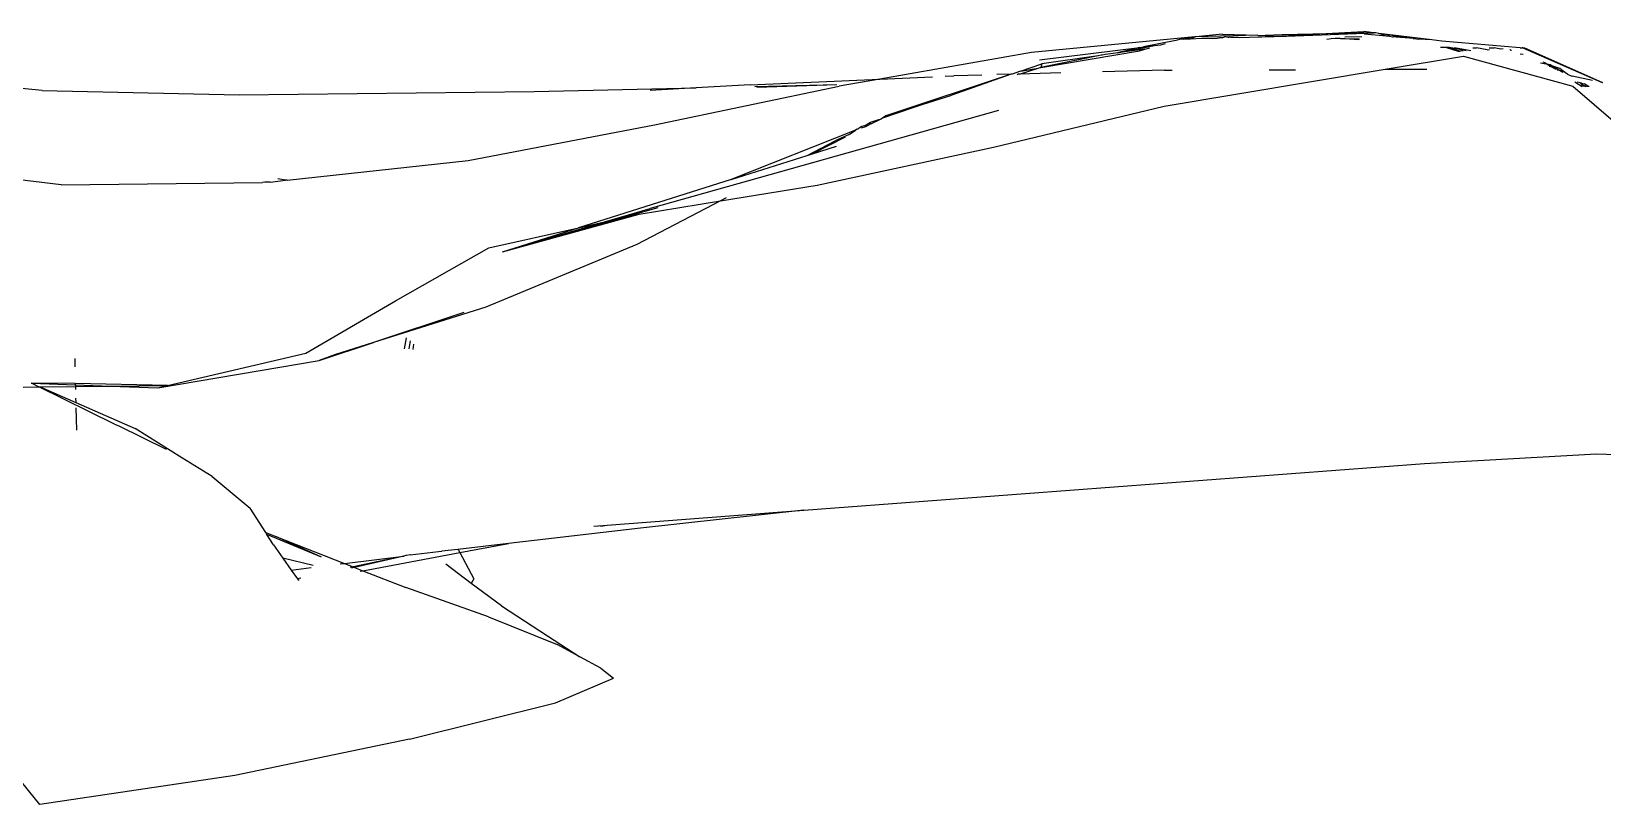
# Model space of a CAD drawing. Header units: millimetres. Extents: x -41292 to 298682, y -22072 to 33155.
# Drawn here: x 34224.3 to 34336.1, y -11868.6 to -11813.6 of the extents above; entities that cross this region are included whole.
import ezdxf

# ---------------------------------------------------------------- set-up
doc = ezdxf.new("R2010")
doc.units = ezdxf.units.MM

# ---------------------------------------------------------------- blocks, each defined once
blk = doc.blocks.new('rmfnasesx')
for p, q in [((61772.3, 3698.64), (61770.42, 3698.46)), ((61774.82, 3698.56), (61770.42, 3698.46)), ((61772.3, 3698.64), (61774.82, 3698.56)), ((61774.23, 3698.42), (61776.11, 3698.51)), ((61774.82, 3698.56), (61775.35, 3698.54)), ((61776.55, 3698.59), (61775.35, 3698.54)), ((61775.35, 3698.54), (61776.11, 3698.51)), ((61776.11, 3698.51), (61782.36, 3698.84)), ((61776.11, 3698.51), (61776.85, 3698.49)), ((61783.07, 3698.73), (61776.55, 3698.59)), ((61776.85, 3698.49), (61783.07, 3698.73)), ((61783.07, 3698.73), (61782.36, 3698.84)), ((61783.97, 3698.5), (61782.39, 3698.64)), ((61783.21, 3698.74), (61783.07, 3698.73)), ((61783.44, 3698.68), (61783.21, 3698.74)), ((61783.97, 3698.5), (61783.44, 3698.68)), ((61785.62, 3698.36), (61783.44, 3698.68)), ((61787.2, 3698.23), (61783.44, 3698.68)), ((61784.19, 3698.5), (61783.97, 3698.5)), ((61784.19, 3698.5), (61784.41, 3698.46)), ((61770.34, 3698.45), (61758.71, 3697.34)), ((61759.28, 3696.82), (61766.41, 3697.7)), ((61759.39, 3696.28), (61766.39, 3697.46)), ((61764.83, 3697.32), (61767.47, 3697.83)), ((61766.41, 3697.7), (61764.83, 3697.32)), ((61766.79, 3697.57), (61764.83, 3697.32)), ((61766.39, 3697.46), (61766.79, 3697.57)), ((61766.41, 3697.7), (61766.69, 3697.73)), ((61768.99, 3698.19), (61766.69, 3697.73)), ((61766.69, 3697.73), (61767.47, 3697.83)), ((61766.79, 3697.57), (61767.14, 3697.67)), ((61767.47, 3697.83), (61767.91, 3697.88)), ((61767.91, 3697.88), (61768.24, 3697.98)), ((61769.33, 3698.28), (61768.99, 3698.19)), ((61769.49, 3698.29), (61769.33, 3698.28)), ((61769.52, 3698.29), (61769.49, 3698.29)), ((61770.34, 3698.45), (61769.52, 3698.29)), ((61769.52, 3698.29), (61769.92, 3698.3)), ((61769.92, 3698.3), (61770.04, 3698.32)), ((61770.04, 3698.32), (61770.34, 3698.45)), ((61770.04, 3698.32), (61770.82, 3698.35)), ((61770.34, 3698.45), (61770.37, 3698.46)), ((61770.42, 3698.46), (61770.37, 3698.46)), ((61770.82, 3698.35), (61771.67, 3698.35)), ((61771.67, 3698.35), (61771.92, 3698.35)), ((61771.92, 3698.35), (61771.96, 3698.38)), ((61771.96, 3698.38), (61772.08, 3698.39)), ((61772.08, 3698.39), (61772.12, 3698.4)), ((61772.12, 3698.4), (61772.16, 3698.4)), ((61772.16, 3698.4), (61772.2, 3698.41)), ((61772.2, 3698.41), (61772.33, 3698.41)), ((61772.33, 3698.41), (61772.44, 3698.44)), ((61772.71, 3698.41), (61772.44, 3698.44)), ((61772.71, 3698.41), (61772.81, 3698.44)), ((61772.81, 3698.44), (61772.89, 3698.43)), ((61772.89, 3698.43), (61772.92, 3698.43)), ((61772.92, 3698.43), (61773.33, 3698.42)), ((61773.33, 3698.42), (61773.42, 3698.43)), ((61773.42, 3698.43), (61773.49, 3698.4)), ((61773.49, 3698.4), (61774.23, 3698.42)), ((61774.23, 3698.42), (61776.85, 3698.49)), ((61779.73, 3698.29), (61780.05, 3698.33)), ((61782.03, 3698.29), (61780.05, 3698.33)), ((61782.01, 3698.27), (61780.05, 3698.33)), ((61780.34, 3698.37), (61782.01, 3698.27)), ((61781.02, 3698.46), (61782.22, 3698.47)), ((61782.01, 3698.27), (61782.05, 3698.31)), ((61784.41, 3698.46), (61784.46, 3698.45)), ((61784.51, 3698.45), (61784.46, 3698.45)), ((61784.67, 3698.43), (61784.51, 3698.45)), ((61785.62, 3698.36), (61784.67, 3698.43)), ((61785.71, 3698.35), (61785.62, 3698.36)), ((61785.9, 3698.34), (61785.71, 3698.35)), ((61785.92, 3698.32), (61785.9, 3698.34)), ((61785.92, 3698.32), (61785.99, 3698.33)), ((61785.99, 3698.33), (61786.22, 3698.29)), ((61787.2, 3698.23), (61786.22, 3698.29)), ((61787.91, 3698.14), (61787.2, 3698.23)), ((61788.25, 3697.69), (61787.82, 3697.69)), ((61793.49, 3697.67), (61787.91, 3698.14)), ((61788.25, 3697.69), (61789.08, 3697.44)), ((61788.47, 3697.69), (61788.25, 3697.69)), ((61789.65, 3697.46), (61788.47, 3697.69)), ((61788.47, 3697.69), (61789.23, 3697.44)), ((61788.81, 3697.69), (61789.98, 3697.48)), ((61789.08, 3697.44), (61789.23, 3697.44)), ((61789.43, 3697.45), (61789.23, 3697.44)), ((61790.11, 3697.68), (61790.39, 3697.68)), ((61791.15, 3697.53), (61790.39, 3697.68)), ((61791.15, 3697.53), (61791.3, 3697.54)), ((61791.28, 3697.67), (61791.65, 3697.67)), ((61792.11, 3697.58), (61791.65, 3697.67)), ((61792.28, 3697.59), (61792.11, 3697.58)), ((61792.79, 3697.52), (61792.76, 3697.53)), ((61792.81, 3697.5), (61792.86, 3697.5)), ((61793.49, 3697.67), (61793.63, 3697.68)), ((61793.68, 3697.66), (61793.63, 3697.68)), ((61793.83, 3697.64), (61793.68, 3697.66)), ((61793.68, 3697.66), (61799.33, 3695.19)), ((61799.33, 3695.19), (61793.83, 3697.64)), ((61758.71, 3697.34), (61747.93, 3695.45)), ((61757.94, 3696), (61759.46, 3696.52)), ((61759.18, 3696.22), (61759.34, 3696.27)), ((61759.34, 3696.27), (61759.39, 3696.28)), ((61763.47, 3697.11), (61759.39, 3696.28)), ((61759.46, 3696.52), (61759.39, 3696.28)), ((61763.47, 3697.11), (61759.46, 3696.52)), ((61763.67, 3697.15), (61763.47, 3697.11)), ((61763.74, 3697.15), (61763.67, 3697.15)), ((61763.96, 3697.19), (61763.74, 3697.15)), ((61764.52, 3697.26), (61763.96, 3697.19)), ((61764.83, 3697.32), (61764.52, 3697.26)), ((61783.88, 3696.14), (61789.46, 3697.07)), ((61789.46, 3697.07), (61797.23, 3694.93)), ((61793.69, 3697.19), (61793.5, 3697.22)), ((61794.94, 3696.61), (61795.33, 3696.54)), ((61795.24, 3696.61), (61795.12, 3696.65)), ((61795.33, 3696.54), (61795.24, 3696.61)), ((61795.41, 3696.51), (61795.33, 3696.54)), ((61795.63, 3696.46), (61795.41, 3696.51)), ((61795.41, 3696.51), (61795.72, 3696.31)), ((61795.72, 3696.31), (61795.56, 3696.34)), ((61795.75, 3696.39), (61795.63, 3696.46)), ((61795.77, 3696.3), (61795.72, 3696.31)), ((61796.3, 3696.2), (61795.75, 3696.39)), ((61795.75, 3696.39), (61795.96, 3696.27)), ((61795.77, 3696.3), (61795.97, 3696.17)), ((61795.96, 3696.27), (61795.77, 3696.3)), ((61795.96, 3696.27), (61796.29, 3696.07)), ((61796.3, 3696.2), (61795.96, 3696.27)), ((61688.32, 3694.63), (61682.54, 3695.18)), ((61738.69, 3695.04), (61747.93, 3695.45)), ((61747.93, 3695.45), (61745.03, 3694.94)), ((61747.93, 3695.45), (61751.66, 3695.61)), ((61757.27, 3695.79), (61748.36, 3692.83)), ((61752.58, 3695.65), (61753.19, 3695.68)), ((61757.27, 3695.79), (61753.05, 3694.3)), ((61755.18, 3695.73), (61753.19, 3695.68)), ((61757.27, 3695.79), (61756.25, 3695.76)), ((61757.35, 3695.79), (61757.27, 3695.79)), ((61757.94, 3696), (61757.35, 3695.79)), ((61757.69, 3695.75), (61757.74, 3695.8)), ((61757.87, 3695.8), (61757.74, 3695.8)), ((61757.87, 3695.8), (61759.18, 3696.22)), ((61760.81, 3695.88), (61757.87, 3695.8)), ((61757.94, 3696), (61759.18, 3696.22)), ((61768.19, 3696.08), (61763.76, 3695.96)), ((61768.15, 3693.51), (61783.88, 3696.14)), ((61768.19, 3696.08), (61768.72, 3696.08)), ((61775.63, 3696.11), (61777.5, 3696.11)), ((61783.88, 3696.14), (61786.84, 3696.15)), ((61796.08, 3696.12), (61795.97, 3696.17)), ((61796.12, 3696.11), (61796.29, 3696.07)), ((61796.29, 3696.07), (61796.52, 3695.94)), ((61796.29, 3696.07), (61796.54, 3696.02)), ((61796.54, 3696.02), (61796.3, 3696.2)), ((61796.52, 3695.94), (61796.54, 3696.02)), ((61796.89, 3695.78), (61796.54, 3696.02)), ((61796.89, 3695.78), (61797.19, 3695.65)), ((61798.63, 3695.34), (61797.19, 3695.65)), ((61797.39, 3695.26), (61797.9, 3694.92)), ((61797.75, 3695.18), (61797.55, 3695.23)), ((61797.75, 3695.18), (61798, 3694.92)), ((61797.83, 3695.16), (61797.75, 3695.18)), ((61797.96, 3695.03), (61797.83, 3695.16)), ((61797.83, 3695.16), (61798.07, 3695.11)), ((61799.38, 3695.17), (61799.33, 3695.19)), ((61688.32, 3694.63), (61702.33, 3694.32)), ((61702.33, 3694.32), (61723.33, 3694.55)), ((61723.33, 3694.55), (61734.86, 3694.82)), ((61734.86, 3694.82), (61731.58, 3694.64)), ((61731.89, 3692.19), (61745.03, 3694.94)), ((61738.69, 3695.04), (61734.86, 3694.82)), ((61739.03, 3694.92), (61744.86, 3695.06)), ((61739.16, 3694.88), (61744.86, 3695.06)), ((61751.38, 3693.77), (61753.05, 3694.3)), ((61797.23, 3694.93), (61801.89, 3690.92)), ((61797.96, 3695.03), (61798, 3695)), ((61798, 3695), (61798.15, 3694.92)), ((61798.12, 3694.92), (61798, 3695)), ((61798.33, 3694.91), (61798.07, 3695.11)), ((61798.25, 3694.92), (61798.07, 3695.11)), ((61798.3, 3694.91), (61798.25, 3694.92)), ((61798.39, 3694.91), (61798.33, 3694.91)), ((61756.36, 3693.2), (61731.57, 3686.23)), ((61751.38, 3693.77), (61748.1, 3692.66)), ((61748.36, 3692.83), (61751.38, 3693.77)), ((61756.01, 3690.61), (61768.15, 3693.51)), ((61718.63, 3689.66), (61731.89, 3692.19)), ((61746.19, 3691.8), (61737.34, 3688.29)), ((61745.75, 3691.51), (61746.19, 3691.8)), ((61746.31, 3691.89), (61746.19, 3691.8)), ((61746.31, 3691.89), (61746.38, 3691.9)), ((61746.44, 3691.95), (61746.38, 3691.9)), ((61746.65, 3692.06), (61746.44, 3691.95)), ((61746.89, 3692.04), (61746.59, 3691.96)), ((61746.82, 3692.13), (61746.65, 3692.06)), ((61746.82, 3692.13), (61747.26, 3692.38)), ((61747.27, 3692.25), (61746.89, 3692.04)), ((61747.08, 3692.2), (61746.89, 3692.04)), ((61747.27, 3692.25), (61747.24, 3692.27)), ((61747.26, 3692.38), (61747.77, 3692.54)), ((61747.34, 3692.26), (61747.27, 3692.25)), ((61747.55, 3692.38), (61747.34, 3692.26)), ((61747.61, 3692.4), (61747.55, 3692.38)), ((61748.04, 3692.62), (61747.61, 3692.4)), ((61747.77, 3692.54), (61747.85, 3692.58)), ((61747.85, 3692.58), (61748.04, 3692.62)), ((61748.1, 3692.66), (61748.04, 3692.62)), ((61748.36, 3692.83), (61748.1, 3692.66)), ((61742.75, 3690), (61744.75, 3691.05)), ((61745.46, 3691.31), (61743.12, 3690.12)), ((61745.75, 3691.51), (61744.75, 3691.05)), ((61705.74, 3688.24), (61718.63, 3689.66)), ((61737.34, 3688.29), (61742.75, 3690)), ((61742.75, 3690), (61743.12, 3690.12)), ((61743.12, 3690.12), (61744.83, 3690.66)), ((61743.46, 3687.89), (61756.01, 3690.61)), ((61689.66, 3687.92), (61676.78, 3689.47)), ((61689.66, 3687.92), (61704, 3688.08)), ((61704.15, 3688.1), (61704, 3688.08)), ((61704.54, 3688.1), (61704.15, 3688.1)), ((61704.54, 3688.1), (61705.62, 3688.26)), ((61705.62, 3688.26), (61705.08, 3688.34)), ((61705.74, 3688.24), (61705.62, 3688.26)), ((61737.34, 3688.29), (61726.47, 3684.87)), ((61736.58, 3686.78), (61743.46, 3687.89)), ((61728.33, 3685.28), (61731.57, 3686.23)), ((61729.3, 3685.5), (61732.15, 3686.31)), ((61736.58, 3686.78), (61730.64, 3683.67)), ((61730.79, 3685.84), (61736.58, 3686.78)), ((61736.99, 3686.99), (61736.58, 3686.78)), ((61721.06, 3683.16), (61730.79, 3685.84)), ((61721.06, 3683.16), (61729.3, 3685.5)), ((61721.06, 3683.16), (61728.33, 3685.28)), ((61726.47, 3684.87), (61728.33, 3685.28)), ((61728.33, 3685.28), (61729.3, 3685.5)), ((61729.3, 3685.5), (61730.79, 3685.84)), ((61720.1, 3683.43), (61726.47, 3684.87)), ((61721.06, 3683.16), (61726.47, 3684.87)), ((61713.45, 3679.67), (61720.1, 3683.43)), ((61730.64, 3683.67), (61719.89, 3679.21)), ((61707.08, 3675.95), (61713.45, 3679.67)), ((61719.89, 3679.21), (61711.88, 3676.7)), ((61718.32, 3678.84), (61711.88, 3676.7)), ((61708.02, 3675.41), (61711.88, 3676.7)), ((61711.88, 3676.7), (61709.19, 3675.85)), ((61714.09, 3676.26), (61714.24, 3677.04)), ((61714.49, 3676.82), (61714.41, 3676.24)), ((61714.71, 3676.21), (61714.77, 3676.57)), ((61690.63, 3675.56), (61690.64, 3674.98)), ((61696.55, 3673.48), (61708.02, 3675.41)), ((61697.23, 3673.65), (61707.08, 3675.95)), ((61709.19, 3675.85), (61708.02, 3675.41)), ((61686.96, 3673.52), (61688.08, 3673.54)), ((61687.53, 3673.8), (61687.57, 3673.8)), ((61687.57, 3673.8), (61688.08, 3673.54)), ((61687.57, 3673.8), (61690.67, 3673.69)), ((61690.67, 3673.78), (61687.57, 3673.8)), ((61688.08, 3673.54), (61688.18, 3673.54)), ((61693.47, 3670.9), (61688.08, 3673.54)), ((61688.18, 3673.54), (61690.68, 3673.57)), ((61688.18, 3673.54), (61690.7, 3672.43)), ((61690.67, 3673.78), (61690.67, 3673.69)), ((61697.23, 3673.65), (61690.67, 3673.78)), ((61690.67, 3673.69), (61690.68, 3673.57)), ((61690.67, 3673.69), (61693.19, 3673.6)), ((61690.68, 3673.57), (61693.19, 3673.6)), ((61690.68, 3673.57), (61690.68, 3673.35)), ((61693.19, 3673.6), (61697.23, 3673.65)), ((61693.19, 3673.6), (61696.55, 3673.48)), ((61696.55, 3673.48), (61697.23, 3673.65)), ((61690.69, 3672.74), (61690.7, 3672.43)), ((61690.7, 3672.43), (61694.94, 3670.57)), ((61690.71, 3672.04), (61690.75, 3670.47)), ((61693.47, 3670.9), (61693.77, 3670.77)), ((61693.77, 3670.77), (61697.14, 3669.11)), ((61698.26, 3668.5), (61694.94, 3670.57)), ((61700.41, 3667.17), (61698.26, 3668.5)), ((61786.69, 3668.08), (61798.91, 3668.78)), ((61798.91, 3668.78), (61805.26, 3668.58)), ((61742.51, 3664.76), (61786.69, 3668.08)), ((61700.41, 3667.17), (61703.11, 3664.92)), ((61704.23, 3663.17), (61703.11, 3664.92)), ((61728.53, 3663.71), (61742.51, 3664.76)), ((61742.51, 3664.76), (61730.89, 3663.49)), ((61704.23, 3663.17), (61704.93, 3662.89)), ((61704.31, 3663.04), (61704.23, 3663.17)), ((61708.18, 3661.42), (61704.31, 3663.04)), ((61704.78, 3662.3), (61704.31, 3663.04)), ((61704.93, 3662.89), (61709.82, 3660.98)), ((61708.18, 3661.42), (61704.93, 3662.89)), ((61730.89, 3663.49), (61721.5, 3662.4)), ((61727.58, 3663.64), (61728.53, 3663.71)), ((61728.04, 3663.62), (61728.53, 3663.71)), ((61704.78, 3662.3), (61705.45, 3661.35)), ((61711.14, 3660.46), (61718.04, 3661.75)), ((61714.5, 3661.6), (61714.24, 3661.54)), ((61714.5, 3661.6), (61716.52, 3661.83)), ((61716.52, 3661.83), (61716.75, 3661.84)), ((61717.9, 3661.97), (61716.75, 3661.84)), ((61721.5, 3662.4), (61717.9, 3661.97)), ((61717.9, 3661.97), (61717.94, 3661.92)), ((61717.94, 3661.92), (61718.04, 3661.75)), ((61718.04, 3661.75), (61721.5, 3662.4)), ((61718.04, 3661.75), (61719.04, 3659.89)), ((61707.6, 3660.83), (61705.45, 3661.35)), ((61705.45, 3661.35), (61706.04, 3660.5)), ((61706.04, 3660.5), (61707.45, 3660.68)), ((61706.04, 3660.5), (61706.48, 3659.88)), ((61709.51, 3660.94), (61709.82, 3660.98)), ((61709.82, 3660.98), (61714.06, 3661.5)), ((61709.82, 3660.98), (61710.45, 3660.73)), ((61710.45, 3660.73), (61710.23, 3660.68)), ((61710.54, 3660.7), (61710.32, 3660.65)), ((61714.06, 3661.5), (61710.45, 3660.73)), ((61710.45, 3660.73), (61710.54, 3660.7)), ((61714.06, 3661.5), (61710.54, 3660.7)), ((61710.54, 3660.7), (61711.14, 3660.46)), ((61714.11, 3661.51), (61714.06, 3661.5)), ((61714.2, 3661.54), (61714.11, 3661.51)), ((61714.24, 3661.54), (61714.2, 3661.54)), ((61718.85, 3659.56), (61717.03, 3660.93)), ((61706.71, 3659.93), (61706.48, 3659.88)), ((61706.48, 3659.88), (61706.55, 3659.77)), ((61706.58, 3659.8), (61706.55, 3659.77)), ((61710.95, 3660.42), (61711.14, 3660.46)), ((61711.14, 3660.46), (61714.2, 3659.26)), ((61719.04, 3659.89), (61718.85, 3659.56)), ((61721, 3657.95), (61718.85, 3659.56)), ((61720.08, 3657.17), (61714.2, 3659.26)), ((61720.08, 3657.17), (61724.97, 3655.22)), ((61721, 3657.95), (61724.28, 3655.83)), ((61724.28, 3655.83), (61726.58, 3654.34)), ((61726.58, 3654.34), (61724.97, 3655.22)), ((61728.06, 3653.52), (61726.58, 3654.34)), ((61724.84, 3651.07), (61728.96, 3652.82)), ((61728.06, 3653.52), (61728.96, 3652.82)), ((61714.45, 3648.47), (61724.84, 3651.07)), ((61714.45, 3648.47), (61702.02, 3645.89)), ((61688.15, 3643.82), (61684.78, 3647.96)), ((61702.02, 3645.89), (61688.15, 3643.82))]:
    blk.add_line(p, q)

msp = doc.modelspace()

# ---------------------------------------------------------------- block references
msp.add_blockref('rmfnasesx', (-27463.27, -15512.43))

doc.saveas('drawing.dxf')
